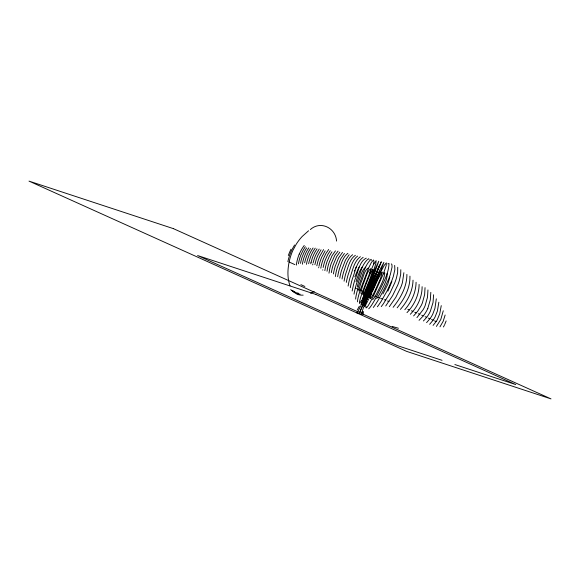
<?xml version="1.0" encoding="UTF-8"?>
<svg xmlns="http://www.w3.org/2000/svg" width="580" height="580" viewBox="0 0 580 580"><rect width="100%" height="100%" fill="white"/><g stroke="black" fill="none" stroke-linecap="round" stroke-linejoin="round"><path stroke-width="0.87" d="M403.89 272.716L402.433 282.583A14.355 3.668 -66.5 0 1 400.896 287.078L395.792 297.351L389.303 306.689M422.117 286.687C422.138 297.025 417.549 307.008 410.307 314.266M419.115 284.439C419.086 295.01 414.229 305.087 406.986 312.613M416.077 282.264C415.983 292.45 411.394 302.1 404.825 309.705M413.033 280.176C412.793 291.117 407.479 301.296 400.403 309.387M436.32 298.838L434.942 308.313L432.782 314.113A18.038 10.338 -65.4 0 1 429.998 318.71L426.575 322.639M438.857 302.209L437.4 311.054L435.109 316.883A17.784 10.65 -65.3 0 1 433.166 320.124L429.642 324.3M441.257 305.631L439.734 313.787L437.313 319.631A17.61 10.998 -65.1 0 1 436.203 321.494L433.072 325.409M335.363 276.537L335.523 275.319M328.983 273.165L329.614 269.395A28.608 14.768 -68.8 0 1 331.122 263.762L334.711 255.512L338.053 251.104M389.84 277.175L387.788 284.309L382.945 293.966M327.011 271.259L327.577 268.09A28.558 15.515 -68.9 0 1 329.15 262.457L332.05 255.737L335.45 250.864M348.116 286.092L348.623 283.315A32.763 8.243 -67.9 0 1 349.965 277.762C352.611 270.599 353.945 261.493 360.361 256.693M324.858 270.642L325.061 269.367M354.017 294.125L354.583 291.095A33.85 5.329 -67.6 0 1 355.366 287.847A35.54 5.597 -67.6 0 1 356.83 282.714C360.216 274.848 361.478 263.827 368.626 258.724L369.156 259.34M350.276 287.724L350.973 284.251A33.647 7.417 -67.8 0 1 352.394 278.791C355.257 271.585 356.482 262.008 363.145 257.332M335.631 274.695L335.849 273.448A29.276 12.637 -68.4 0 1 337.241 267.779L340.547 259.173L344.411 253.431M337.647 276.725L337.966 274.855A29.66 11.941 -68.3 0 1 339.336 269.171C341.294 263.581 342.925 257.02 347.877 253.293M339.779 278.161L340.105 276.305A30.124 11.237 -68.2 0 1 341.468 270.592L345.419 260.159L349.153 254.721M352.147 291L353.372 285.208A34.517 6.525 -67.7 0 1 354.873 279.843C358.027 273.093 359.092 261.377 366.292 258.151M333.42 273.941L333.754 272.071A28.971 13.333 -68.5 0 1 335.168 266.416L338.546 257.94L342.505 252.43M342.033 279.024L342.251 277.784A30.675 10.527 -68.2 0 1 343.628 272.049C345.76 266.017 347.268 258.738 352.625 254.707M320.805 268.199L321.037 266.894M331.332 272.6L331.673 270.715A28.746 14.043 -68.7 0 1 333.13 265.082L336.603 256.723L339.844 252.148M308.553 230.775L302.187 236.466A49.133 43.471 -72.1 0 0 296.105 244.434L292.835 250.509A48.734 43.116 -72.1 0 0 289.115 262.015C287.535 269.86 287.26 278.255 290.029 285.868M344.078 281.162L344.418 279.306A31.298 9.795 -68.1 0 1 345.818 273.543C348.145 267.271 349.486 259.224 355.388 255.294M443.272 310.779L440.786 319.515L436.399 326.424M366.06 306.218L365.929 307.828L366.582 307.741A44.899 2.958 -67 0 0 367.988 305.928L369.315 303.753A42.84 2.827 -67 0 0 373.803 295.176L383.416 273.716L386.2 265.567L386.367 262.87L384.293 265.248L379.639 273.992M318.935 266.343L319.674 263.044A29.138 18.828 -69.4 0 1 321.646 257.339L325.148 250.828M346.303 282.395L346.666 280.56A31.98 9.026 -68 0 1 348.109 274.818C350.465 268.388 351.908 260.514 357.555 256.099M373.556 263.994L373.97 261.181L373.462 259.963L371.367 262.479L368.401 268.475L360.325 289.812A36.366 3.415 -67.4 0 0 358.875 294.604L358.143 297.453A38.722 3.639 -67.4 0 0 357.577 300.585L357.555 301.846M325.162 268.728L325.561 266.807A28.587 16.291 -69 0 1 327.214 261.167L329.418 256.034L331.97 251.836M316.825 265.814L317.775 261.805A29.478 19.756 -69.5 0 1 319.885 256.07L323.575 249.603M323.147 267.474L323.567 265.538A28.688 17.095 -69.1 0 1 325.315 259.883L327.627 254.787L330.288 250.669M314.882 264.632L315.911 260.572A29.884 20.728 -69.7 0 1 318.166 254.808L321.03 249.806M321.161 266.242L321.61 264.284A28.877 17.944 -69.3 0 1 323.459 258.607L325.887 253.54L328.664 249.494M313.135 262.769L314.092 259.347A30.363 21.743 -69.9 0 1 316.506 253.547L319.188 249.074M357.294 311.707L357.077 313.099L362.667 302.224A14.021 0.478 -67.1 0 0 364.581 297.794L369.562 285.708M363.479 311.714L362.942 314.723M311.076 262.298L312.308 258.122A30.899 22.808 -70 0 1 314.904 252.286L317.006 248.849M445.143 315.034L443.185 321.255L439.966 326.852M391.891 281.503L387.933 291.138M363.421 291.711L363.254 292.298A23.57 1.464 -67.4 0 0 362.921 293.683L362.935 294.633L364.117 292.864A6.315 0.392 -67.4 0 0 364.624 291.827L369.054 281.199A21.779 1.349 -67.4 0 0 370.526 277.291L372.788 270.222A21.054 1.305 -67.4 0 0 372.831 269.367L370.366 273.441L365.69 285.041A22.859 1.421 -67.4 0 0 364.472 288.463L363.812 290.435A21.634 1.341 -67.4 0 0 363.508 291.414L362.892 290.834L369.199 274.391L373.418 264.813L376.159 260.579L375.753 264.052L372.346 274.246A37.011 2.298 -67.4 0 1 370.33 279.589L368.169 285.113M369.656 273.579L370.562 269.743A20.445 1.921 -67.4 0 0 370.533 268.721C366.712 271.875 365.632 278.864 363.428 283.555A22.192 2.088 -67.4 0 0 362.29 286.998L361.695 289.014A21.525 2.023 -67.4 0 0 361.231 290.826A22.816 2.146 -67.4 0 0 360.912 292.683L361.086 293.632M365.473 303.797L365.618 303.34M354.88 276.798L358.629 267.728M446.15 320.943L444.679 324.561M365.661 292.61L365.24 293.799A24.251 0.732 -67.3 0 0 364.849 295.039L364.769 295.64L370.961 281.467A22.439 0.674 -67.3 0 0 372.527 277.552L375.035 270.715A21.692 0.652 -67.3 0 0 375.159 270.034L367.959 286.556A23.548 0.711 -67.3 0 0 366.647 289.949L365.661 292.61L365.516 291.878L372.607 274.311L378.769 261.21L374.187 274.224A38.113 1.145 -67.3 0 1 372.005 279.705L365.987 294.328A13.043 0.392 -67.3 0 1 363.899 299.157M366.038 302.122L366.313 301.375M366.799 299.664A13.18 0.45 -67.1 0 1 368.503 295.495L379.407 270.679L383.88 262.37L378.283 277.443L370.968 294.053L370.265 294.466L376.927 279.589L379.914 271.447A23.019 0.783 -67.1 0 0 379.603 271.744L376.514 278.001A23.809 0.812 -67.1 0 0 374.752 281.923L369.576 294.111L368.655 297.475A25.709 0.87 -67.1 0 0 369.228 296.503L370.113 294.77M372.672 277.784L373.368 275.957M427.779 308.509L430.309 299.86L430.824 292.334M371.932 279.69L369.83 285.034M371.932 292.806L371.512 293.893A7.366 0.486 -67 0 0 370.816 295.8L370.171 298.265L370.533 298.62A26.484 1.747 -67 0 0 371.2 297.815L373.099 294.582A25.752 1.696 -67 0 0 374.637 291.58L380.393 278.791L382.329 272.208A23.707 1.566 -67 0 0 381.915 272.288L378.508 278.197A24.52 1.617 -67 0 0 376.63 282.098L372.411 291.624M366.806 299.657L364.378 306.805L364.878 306.363A43.602 1.479 -67.1 0 0 366.089 304.239L367.27 301.904A41.579 1.414 -67.1 0 0 370.975 294.046M367.307 298.816L367.01 299.563L366.836 298.816L374.963 280.104A46.175 1.385 -67.3 0 1 377.21 275.181M367.93 285.715L365.306 292.117M377.152 271.636L377.522 270.73L368.003 293.204M364.486 300.94L363.298 303.826L373.034 280.785M373.861 278.733L375.34 275.145L373.571 279.285M370.018 288.47L362.775 305.725L381.299 261.769L373.911 279.379M366.719 295.604L359.143 313.722L367.43 294.082M371.447 284.497L379.523 265.169L371.715 283.7M367.858 293.611L366.603 296.641L368.213 292.951M354.271 271.034L354.692 270.019M373.295 279.872L364.581 300.636L364.863 300.048M368.032 293.313L369.736 289.275M375.028 276.587L376.913 272.143M363.906 299.135L361.115 304.594L361.311 303.514A41.086 1.232 -67.3 0 1 362.174 300.846L363.116 298.214A38.976 1.175 -67.3 0 1 365.523 291.87M299.222 254.156L301.484 249.618A36.083 31.371 -71.8 0 1 304.246 245.492M367.278 294.93L367.546 294.364M377.776 277.834L378.718 275.87M361.76 300.048L359.527 303.514L359.462 302.057A39.882 2.472 -67.4 0 1 360.173 299.149L360.999 296.394A37.664 2.335 -67.4 0 1 362.892 290.826M362.826 311.605L361.13 314.425L364.436 304.674A14.232 0.428 -67.3 0 1 366.843 298.816M368.692 308.777A46.212 4.524 -66.9 0 0 369.844 307.596L371.316 305.609A44.058 4.314 -66.9 0 0 376.71 296.344C381.43 285.839 388.701 275.108 388.984 263.458L387.824 263.856M359.361 306.204L357.236 310.003M355.555 268.185L356.403 266.699M373.288 307.451L373.629 307.016A45.479 5.902 -66.9 0 0 379.248 298.316L384.605 288.159L388.788 278.697A12.97 1.682 -66.9 0 0 390.369 274.347L392.073 266.996L391.906 264.538L391.297 263.885M377.355 306.776A47.023 7.591 -66.8 0 0 381.22 301.23L386.998 291.138L391.783 280.676A13.318 2.146 -66.8 0 0 393.349 276.261L394.864 269.599L394.668 265.401M294.567 245.006L292.059 249.472A48.386 43.507 -72.6 0 0 287.868 261.631M381.248 306.602A48.481 9.352 -66.7 0 0 383.532 303.536L390.108 292.791L394.806 282.736A13.666 2.639 -66.7 0 0 396.358 278.277L397.641 272.723L397.728 267.264M313.062 248.001L311.895 249.77A32.154 25.07 -70.4 0 0 308.901 255.679L307.422 259.963A32.059 25.005 -70.4 0 0 306.472 264.328M385.729 305.957L392.587 295.677L397.844 284.867A14.014 3.139 -66.6 0 0 399.388 280.387L400.664 274.478L400.816 269.707M315.223 248.153L313.367 251.024A31.501 23.918 -70.2 0 0 310.575 256.896L309.227 261.13A31.378 23.831 -70.2 0 0 308.654 263.733M359.035 267.09L359.426 266.575M416.933 317.608L423.139 309.676A17.132 8.432 -65.7 0 0 425.125 305.711L427.503 297.221L427.96 289.957M362.05 267.09L359.622 271.396L356.722 279.321A20.372 3.85 -67.7 0 0 356.055 281.655M413.627 315.926L417.781 311.119L421.182 305.573A16.537 7.67 -65.8 0 0 422.378 302.927L424.632 294.625L425.046 287.637M383.235 273.883L384.257 272.846A24.396 2.385 -66.9 0 1 384.772 272.999C384.09 280.423 379.791 287.078 376.616 293.705A26.484 2.588 -66.9 0 1 375.05 296.416A25.136 2.458 -66.9 0 1 374.23 297.692L373.15 299.106A27.274 2.668 -66.9 0 1 372.599 299.621M393.11 307.313C400.635 297.982 406.986 286.687 406.906 274.383M397.162 307.813C404.492 298.939 410.292 287.934 409.944 276.145M433.608 294.763L433.021 302.535L430.331 311.315A18.386 10.048 -65.5 0 1 426.721 317.26L423.429 320.972M419.057 320.327L423.364 315.796L421.725 315.252M310.358 229.542C320.537 220.349 335.769 227.904 336.552 241.077M363.805 298.243L364.581 297.794M368.503 295.503L369.199 295.089M314.193 291.588L310.648 293.284M372.635 295.43L373.803 295.191M303.159 295.14C299.251 295.524 295.198 293.958 292.791 290.812M375.05 296.416L376.703 296.358M376.703 298.562A26.136 3.393 -66.9 0 0 377.507 297.417L379.683 297.562M398.438 328.244L392.095 326.417M300.15 294.212L296.532 293.545M380.69 298.533L382.727 298.794M365.719 267.133C361.601 269.946 360.912 276.276 358.947 280.698A20.945 3.299 -67.6 0 0 357.94 284.156L357.439 286.23A20.771 3.27 -67.6 0 0 357.309 286.846M298.49 293.226L294.829 292.421L290.66 289.652M384.207 299.78L385.852 300.07M387.491 301.049L389.049 301.375M304.877 286.455L300.868 284.642M407.849 309.35L409.444 309.836M411.379 310.829L412.953 311.322M414.758 312.272L416.454 312.816M418.267 313.765L419.935 314.317M315.875 294.459L197.599 255.533L397.481 345.658L442.054 360.325M294.981 291.892L291.551 290.471M454.858 364.544L515.758 384.584L315.774 294.423M425.118 316.724L426.728 317.267M428.315 318.13L430.005 318.71M431.527 319.544L433.166 320.124M434.5 320.885L436.203 321.494M289.108 262.015L294.887 264.611M355.366 287.847L356.432 288.702M292.276 290.87L293.531 291.957M371.613 260.253L371.012 259.325C364.472 265.444 362.826 275.66 359.382 283.787A36.554 4.596 -67.5 0 0 357.817 288.818L359.078 289.971A22.2 2.791 -67.5 0 0 358.955 290.942M360.325 289.812L361.231 290.834M364.117 292.864L364.631 293.712M365.849 293.625L365.987 294.328M296.351 265.096A36.141 31.422 -71.8 0 1 299.207 254.156M305.385 246.703A35.228 30.058 -71.5 0 0 302.818 250.821L300.73 255.316A35.257 30.08 -71.5 0 0 298.475 263.813M306.624 247.921A34.401 28.761 -71.2 0 0 304.232 252.024L302.318 256.476A34.401 28.761 -71.2 0 0 300.534 263.342M308.763 247.892A33.611 27.499 -70.9 0 0 305.718 253.235L303.964 257.636A33.575 27.47 -70.9 0 0 302.405 264.212M310.503 248.515A32.857 26.267 -70.7 0 0 307.277 254.453L305.667 258.803A32.799 26.216 -70.7 0 0 304.681 262.791M310.757 263.784A30.747 22.692 -70 0 1 311.068 262.29M312.678 264.886A30.167 21.612 -69.9 0 1 312.859 263.936M318.674 267.808A28.812 18.618 -69.4 0 1 318.732 267.409M322.726 270.12A28.231 16.82 -69.1 0 1 322.77 269.765M357.817 288.818A35.09 4.415 -67.5 0 0 356.736 292.835L356.091 295.778A37.606 4.734 -67.5 0 0 355.656 299.106M368.38 268.779A19.858 2.501 -67.5 0 0 368.264 268.105C364.175 270.106 363.283 277.856 361.18 282.112A21.554 2.712 -67.5 0 0 360.115 285.563L359.564 287.607A21.163 2.661 -67.5 0 0 359.078 289.971M364.472 294.06A12.963 0.805 -67.4 0 1 362.369 298.794M387.085 273.571A25.099 3.255 -66.9 0 1 387.237 273.832C387.143 281.416 382.546 288.216 379.168 294.792A27.274 3.538 -66.9 0 1 377.507 297.424M427.801 308.524A18.814 9.773 -65.6 0 1 423.357 315.774M444.36 325.264A18.524 12.898 -64.7 0 1 443.396 326.982M288.325 255.562A48.009 43.819 -73 0 1 290.979 249.255M173.434 228.65L29 181.112L406.565 351.349L551 398.888L173.434 228.65"/></g></svg>
